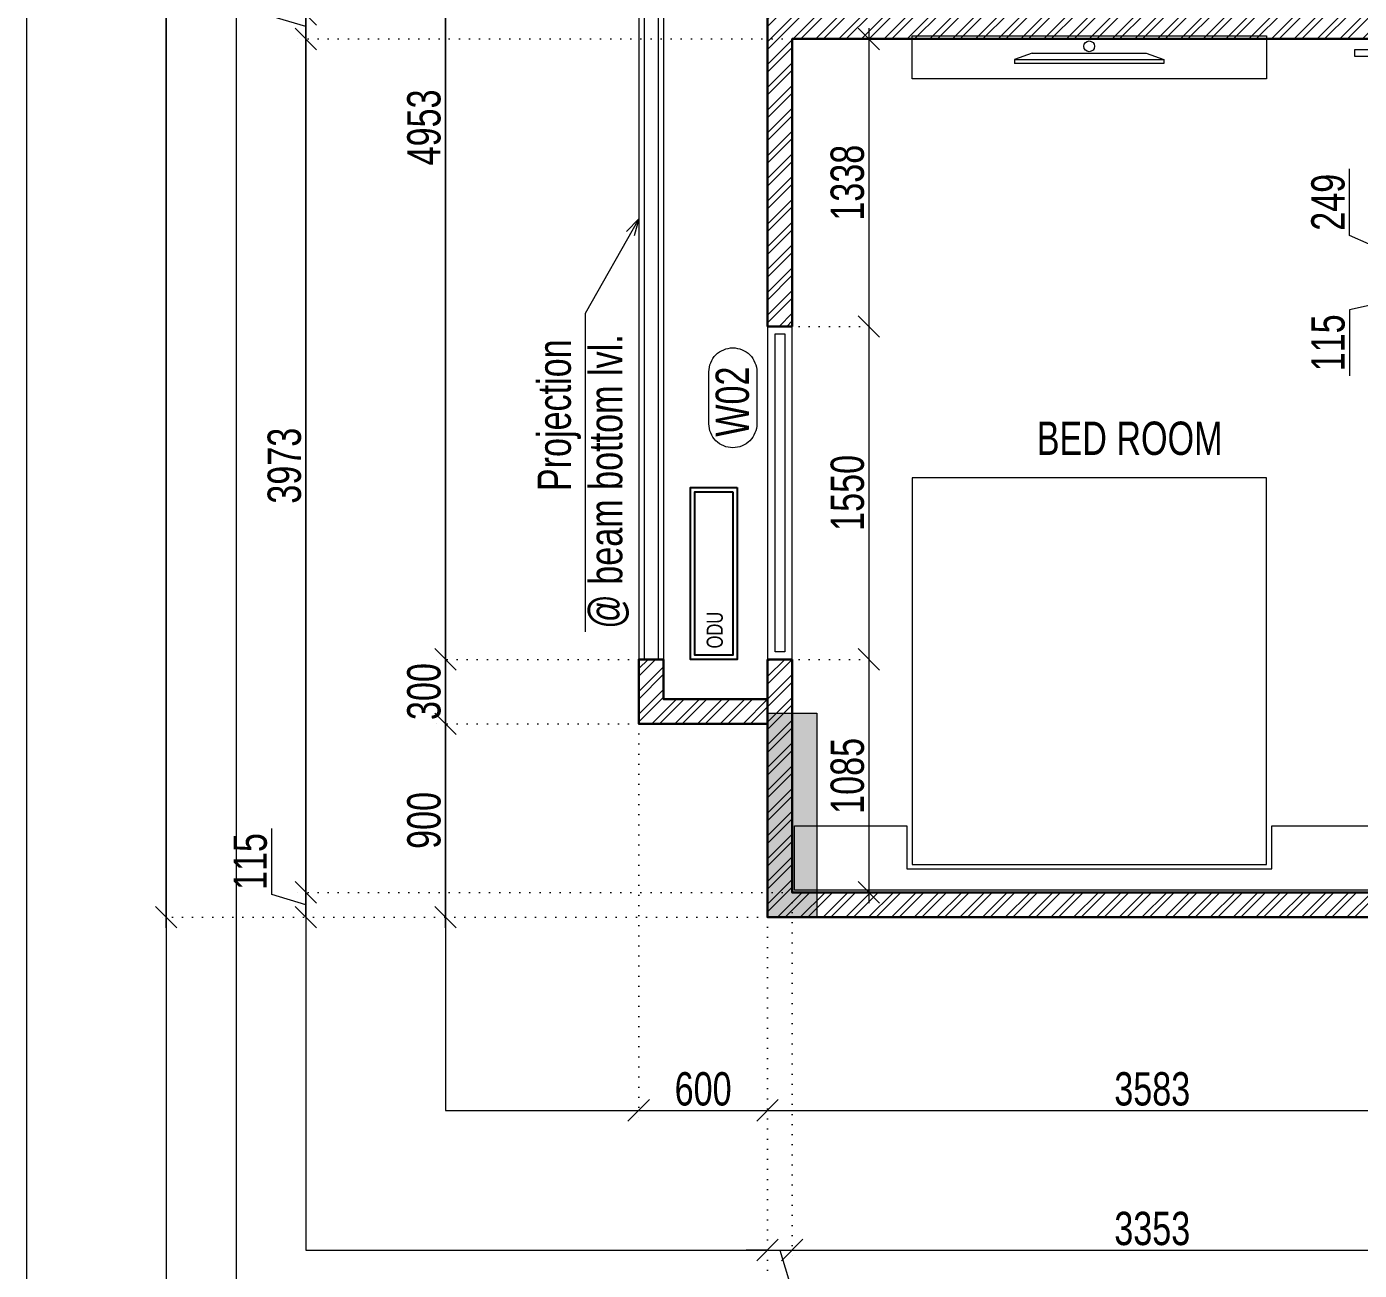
# Model space of a CAD drawing. Header units: inches. Extents: x 785882 to 928568, y 496782 to 576896.
# Drawn here: x 822859 to 829065, y 502695 to 508485 of the extents above; entities that cross this region are included whole.
import ezdxf
from ezdxf.enums import TextEntityAlignment as Align

# ---------------------------------------------------------------- set-up
doc = ezdxf.new("R2010")
doc.units = ezdxf.units.IN
doc.header["$LTSCALE"] = 750
doc.header["$MEASUREMENT"] = 0
doc.linetypes.add('DOT', pattern=[0.25, 0, -0.25])
doc.linetypes.add('HIDDEN', pattern=[0.375, 0.25, -0.125])
for name, color, linetype, lineweight in [('COLUMN', 5, 'Continuous', 13), ('DIMENSION WORKING-MSA', 222, 'Continuous', 13), ('DOOR-MSA', 50, 'Continuous', 13), ('ELE-01-MSA', 7, 'Continuous', 30), ('ELE-03-MSA', 145, 'Continuous', 18), ('FURNITURE-MSA', 251, 'Continuous', 5), ('TEXT DETAIL-MSA', 212, 'Continuous', 13), ('TEXT ROOM NAME-MSA', 210, 'Continuous', 13), ('WALL HATCH-MSA', 251, 'Continuous', 9), ('WALL-MSA', 32, 'Continuous', 30), ('WINDOE NO-MAS', 4, 'Continuous', 9), ('WINDOW-MSA', 50, 'Continuous', 13)]:
    doc.layers.add(name, color=color, linetype=linetype, lineweight=lineweight)
doc.layers.add('ELE-02-MSA', color=4, linetype='Continuous')
doc.layers.add('R.C.C HATCH-MSA', color=250, linetype='Continuous')
doc.styles.add('125', font='swisscl.ttf', dxfattribs={"height": 125})
doc.styles.add('AR', font='swisscl.ttf')
doc.styles.add('ARIAL', font='swisscl.ttf', dxfattribs={"height": 360})
doc.styles.add('Arial Narrow', font='swisscl.ttf', dxfattribs={"height": 150})
doc.styles.add('Arial-Reg+0.8Sc', font='swisscl.ttf')
doc.styles.add('MtXpl_Swis721_LtCn_B', font='swisscl.ttf')
doc.dimstyles.new('100 K.T', dxfattribs={"dimtxt": 360, "dimasz": 80, "dimexe": 0.18, "dimexo": 0.0625, "dimgap": 1, "dimtad": 1, "dimdec": 0, "dimzin": 0, "dimdsep": 46, "dimtxsty": 'ARIAL', "dimblk": 'DOT', "dimcen": 0.09, "dimse1": 1, "dimse2": 1, "dimclrd": 50, "dimclrt": 256, "dimadec": 0, "dimazin": 0, "dimtfac": 1, "dimtdec": 0, "dimtofl": 0, "dimtmove": 1, "dimatfit": 0, "dimfxl": 1, "dimtolj": 1, "dimtzin": 0, "dimlwd": -1, "dimarcsym": 0})
doc.dimstyles.new('WORKING DIM', dxfattribs={"dimtxt": 155, "dimasz": 100, "dimexe": 50, "dimexo": 0, "dimgap": 20, "dimtad": 1, "dimdec": 0, "dimzin": 0, "dimdsep": 46, "dimtxsty": 'AR', "dimblk": 'OBLIQUE', "dimcen": 0.09, "dimdle": 50, "dimclrd": 256, "dimclre": 250, "dimclrt": 256, "dimadec": 0, "dimazin": 0, "dimtfac": 1, "dimtdec": 0, "dimtofl": 0, "dimtmove": 1, "dimatfit": 0, "dimfxl": 1, "dimtolj": 1, "dimtzin": 0, "dimlwd": -1, "dimlwe": -1, "dimarcsym": 0})

# ---------------------------------------------------------------- blocks, each defined once
blk = doc.blocks.new('BLOCK-G & H TYPICAL COLOUMN')
at = {"layer": 'R.C.C HATCH-MSA'}
h = blk.add_hatch(color=256, dxfattribs=at)
h.dxf.hatch_style = 1
h.paths.add_polyline_path([(172697.62, -104207.75), (172688.57, -104207.75), (172688.57, -104255), (172697.62, -104255)])
h.paths.add_polyline_path([(172327.12, -104207.75), (172336.18, -104207.75), (172336.18, -104255), (172327.12, -104255)])
h.paths.add_polyline_path([(172819.88, -104207.75), (172819.88, -104216.81), (172867.12, -104216.81), (172867.12, -104207.75)])
h.paths.add_polyline_path([(172204.87, -104207.75), (172204.87, -104216.81), (172157.62, -104216.81), (172157.62, -104207.75)])
h.paths.add_polyline_path([(172561.18, -104240.06), (172552.12, -104240.06), (172552.12, -104287.31), (172561.18, -104287.31)])
h.paths.add_polyline_path([(172463.57, -104240.06), (172472.62, -104240.06), (172472.62, -104287.31), (172463.57, -104287.31)])
h.paths.add_polyline_path([(172177.87, -104422.2), (172177.87, -104431.25), (172130.62, -104431.25), (172130.62, -104422.2)])
h.paths.add_polyline_path([(172894.12, -104422.2), (172894.12, -104431.25), (172846.88, -104431.25), (172846.88, -104422.2)])
h.paths.add_polyline_path([(172336.12, -104486.75), (172336.12, -104495.81), (172288.87, -104495.81), (172288.87, -104486.75)])
h.paths.add_polyline_path([(172202.62, -104543.75), (172202.62, -104552.81), (172155.37, -104552.81), (172155.37, -104543.75)])
h.paths.add_polyline_path([(172822.13, -104543.75), (172822.13, -104552.81), (172869.37, -104552.81), (172869.37, -104543.75)])
h.paths.add_polyline_path([(172516.9, -104495.81), (172507.85, -104495.81), (172507.85, -104448.56), (172516.9, -104448.56)])
h.paths.add_polyline_path([(172697.62, -104104.25), (172688.57, -104104.25), (172688.57, -104057.01), (172697.62, -104057.01)])
h.paths.add_polyline_path([(172327.12, -104104.25), (172336.18, -104104.25), (172336.18, -104057.01), (172327.12, -104057.01)])
h.paths.add_polyline_path([(172819.88, -104104.25), (172819.88, -104095.2), (172867.12, -104095.2), (172867.12, -104104.25)])
h.paths.add_polyline_path([(172204.87, -104104.25), (172204.87, -104095.2), (172157.62, -104095.2), (172157.62, -104104.25)])
h.paths.add_polyline_path([(172561.18, -104071.94), (172552.12, -104071.94), (172552.12, -104024.7), (172561.18, -104024.7)])
h.paths.add_polyline_path([(172463.57, -104071.94), (172472.62, -104071.94), (172472.62, -104024.7), (172463.57, -104024.7)])
h.paths.add_polyline_path([(172177.87, -103889.81), (172177.87, -103880.75), (172130.62, -103880.75), (172130.62, -103889.81)])
h.paths.add_polyline_path([(172894.12, -103889.81), (172894.12, -103880.75), (172846.88, -103880.75), (172846.88, -103889.81)])
h.paths.add_polyline_path([(172336.12, -103825.25), (172336.12, -103816.2), (172288.87, -103816.2), (172288.87, -103825.25)])
h.paths.add_polyline_path([(172202.62, -103768.25), (172202.62, -103759.2), (172155.37, -103759.2), (172155.37, -103768.25)])
h.paths.add_polyline_path([(172822.13, -103768.25), (172822.13, -103759.2), (172869.37, -103759.2), (172869.37, -103768.25)])
h.paths.add_polyline_path([(172516.9, -103816.2), (172507.85, -103816.2), (172507.85, -103863.44), (172516.9, -103863.44)])
h.paths.add_polyline_path([(172548.37, -103699.31), (172548.37, -103690.25), (172595.62, -103690.25), (172595.62, -103699.31)])
h.paths.add_polyline_path([(172476.37, -103699.31), (172476.37, -103690.25), (172429.13, -103690.25), (172429.13, -103699.31)])
h.paths.add_polyline_path([(172726.82, -103612.31), (172726.82, -103603.25), (172774.06, -103603.25), (172774.06, -103612.31)])
h.paths.add_polyline_path([(172297.93, -103612.31), (172297.93, -103603.25), (172250.69, -103603.25), (172250.69, -103612.31)])
h.paths.add_polyline_path([(172920.37, -103523.81), (172920.37, -103514.75), (172857.56, -103514.75), (172857.56, -103523.81)])
h.paths.add_polyline_path([(172104.37, -103523.81), (172104.37, -103514.75), (172167.19, -103514.75), (172167.19, -103523.81)])
h.paths.add_polyline_path([(172476.37, -103492.94), (172467.32, -103492.94), (172467.32, -103445.7), (172476.37, -103445.7)])
h.paths.add_polyline_path([(172548.37, -103492.94), (172557.43, -103492.94), (172557.43, -103445.7), (172548.37, -103445.7)])
h.paths.add_polyline_path([(172663.43, -103454.75), (172759.5, -103454.75), (172759.5, -103349.7), (172663.43, -103349.7), (172663.43, -103358.75), (172750.44, -103358.75), (172750.44, -103445.7), (172663.43, -103445.7)])
h.paths.add_polyline_path([(172361.32, -103454.75), (172265.25, -103454.75), (172265.25, -103349.7), (172361.32, -103349.7), (172361.32, -103358.75), (172274.31, -103358.75), (172274.31, -103445.7), (172361.32, -103445.7)])
h.paths.add_polyline_path([(172428.37, -103358.75), (172419.32, -103358.75), (172419.32, -103311.51), (172428.37, -103311.51)])
h.paths.add_polyline_path([(172428.37, -103132.74), (172419.32, -103132.74), (172419.32, -103179.99), (172428.37, -103179.99)])
h.paths.add_polyline_path([(172151.62, -103286.75), (172151.62, -103277.7), (172104.37, -103277.7), (172104.37, -103286.75)])
h.paths.add_polyline_path([(172245.43, -103162.74), (172245.43, -103153.68), (172198.19, -103153.68), (172198.19, -103162.74)])
h.paths.add_polyline_path([(172428.37, -103021.25), (172419.32, -103021.25), (172419.32, -103068.5), (172428.37, -103068.5)])
h.paths.add_polyline_path([(172245.43, -102997.25), (172236.37, -102997.25), (172236.37, -103044.5), (172245.43, -103044.5)])
h.paths.add_polyline_path([(172104.37, -102997.25), (172104.37, -103006.31), (172151.62, -103006.31), (172151.62, -102997.25)])
h.paths.add_polyline_path([(172596.37, -103358.75), (172605.43, -103358.75), (172605.43, -103311.51), (172596.37, -103311.51)])
h.paths.add_polyline_path([(172596.37, -103132.74), (172605.43, -103132.74), (172605.43, -103179.99), (172596.37, -103179.99)])
h.paths.add_polyline_path([(172873.13, -103286.75), (172873.13, -103277.7), (172920.37, -103277.7), (172920.37, -103286.75)])
h.paths.add_polyline_path([(172779.32, -103162.74), (172779.32, -103153.68), (172826.56, -103153.68), (172826.56, -103162.74)])
h.paths.add_polyline_path([(172596.37, -103021.25), (172605.43, -103021.25), (172605.43, -103068.5), (172596.37, -103068.5)])
h.paths.add_polyline_path([(172779.32, -102997.25), (172788.37, -102997.25), (172788.37, -103044.5), (172779.32, -103044.5)])
h.paths.add_polyline_path([(172920.37, -102997.25), (172920.37, -103006.31), (172873.13, -103006.31), (172873.13, -102997.25)])
h.paths.add_polyline_path([(172548.37, -104612.7), (172548.37, -104621.75), (172595.62, -104621.75), (172595.62, -104612.7)])
h.paths.add_polyline_path([(172476.37, -104612.7), (172476.37, -104621.75), (172429.13, -104621.75), (172429.13, -104612.7)])
h.paths.add_polyline_path([(172297.93, -104699.7), (172297.93, -104708.75), (172250.69, -104708.75), (172250.69, -104699.7)])
h.paths.add_polyline_path([(172104.37, -104788.2), (172104.37, -104797.25), (172167.19, -104797.25), (172167.19, -104788.2)])
h.paths.add_polyline_path([(172726.82, -104699.7), (172726.82, -104708.75), (172774.06, -104708.75), (172774.06, -104699.7)])
h.paths.add_polyline_path([(172920.37, -104788.2), (172920.37, -104797.25), (172857.56, -104797.25), (172857.56, -104788.2)])
h.paths.add_polyline_path([(172476.37, -104819.06), (172467.32, -104819.06), (172467.32, -104866.31), (172476.37, -104866.31)])
h.paths.add_polyline_path([(172548.37, -104819.06), (172557.43, -104819.06), (172557.43, -104866.31), (172548.37, -104866.31)])
h.paths.add_polyline_path([(172663.43, -104857.25), (172759.5, -104857.25), (172759.5, -104962.31), (172663.43, -104962.31), (172663.43, -104953.25), (172750.44, -104953.25), (172750.44, -104866.31), (172663.43, -104866.31)])
h.paths.add_polyline_path([(172361.32, -104857.25), (172265.25, -104857.25), (172265.25, -104962.31), (172361.32, -104962.31), (172361.32, -104953.25), (172274.31, -104953.25), (172274.31, -104866.31), (172361.32, -104866.31)])
h.paths.add_polyline_path([(172428.37, -104953.25), (172419.32, -104953.25), (172419.32, -105000.5), (172428.37, -105000.5)])
h.paths.add_polyline_path([(172428.37, -105178.31), (172419.32, -105178.31), (172419.32, -105131.06), (172428.37, -105131.06)])
h.paths.add_polyline_path([(172151.62, -105025.25), (172151.62, -105034.31), (172104.37, -105034.31), (172104.37, -105025.25)])
h.paths.add_polyline_path([(172245.43, -105072.5), (172236.37, -105072.5), (172236.37, -105025.25), (172245.43, -105025.25)])
h.paths.add_polyline_path([(172428.37, -105290.75), (172419.32, -105290.75), (172419.32, -105243.51), (172428.37, -105243.51)])
h.paths.add_polyline_path([(172245.43, -105314.75), (172236.37, -105314.75), (172236.37, -105267.51), (172245.43, -105267.51)])
h.paths.add_polyline_path([(172104.37, -105277.35), (172113.43, -105277.35), (172113.43, -105314.75), (172104.37, -105314.75)])
h.paths.add_polyline_path([(172596.37, -104953.25), (172605.43, -104953.25), (172605.43, -105000.5), (172596.37, -105000.5)])
h.paths.add_polyline_path([(172596.37, -105178.31), (172605.43, -105178.31), (172605.43, -105131.06), (172596.37, -105131.06)])
h.paths.add_polyline_path([(172873.13, -105025.25), (172873.13, -105034.31), (172920.37, -105034.31), (172920.37, -105025.25)])
h.paths.add_polyline_path([(172788.37, -105025.25), (172779.32, -105025.25), (172779.32, -105072.5), (172788.37, -105072.5)])
h.paths.add_polyline_path([(172596.37, -105290.75), (172605.43, -105290.75), (172605.43, -105243.51), (172596.37, -105243.51)])
h.paths.add_polyline_path([(172779.32, -105314.75), (172788.37, -105314.75), (172788.37, -105267.51), (172779.32, -105267.51)])
h.paths.add_polyline_path([(172911.32, -105314.75), (172920.37, -105314.75), (172920.37, -105277.35), (172911.32, -105277.35)])
h.paths.add_polyline_path([(172688.63, -104486.75), (172688.63, -104495.81), (172735.87, -104495.81), (172735.87, -104486.75)])
h.paths.add_polyline_path([(172688.63, -103825.25), (172688.63, -103816.2), (172735.87, -103816.2), (172735.87, -103825.25)])
at = {"layer": 'COLUMN'}
blk.add_lwpolyline([(172104.37, -105277.35), (172113.43, -105277.35), (172113.43, -105314.75), (172104.37, -105314.75)], close=True, dxfattribs=at)
blk = doc.blocks.new('A$C16cd5f5f')
at = {"layer": 'WINDOW-MSA', "ltscale": 5000}
for points in [[(50, 50), (50, 850), (80, 850), (80, 50)], [(0, 0), (50, 0), (50, 115), (0, 115)], [(900, 0), (850, 0), (850, 115), (900, 115)]]:
    blk.add_lwpolyline(points, close=True, dxfattribs=at)
at = {"layer": 'WINDOW-MSA', "linetype": 'HIDDEN'}
for points in [[(50, 115), (850, 115)], [(50, 0), (850, 0)]]:
    blk.add_lwpolyline(points, dxfattribs=at)
blk = doc.blocks.new('A$Cbea8c011')
at = {"layer": 'ELE-02-MSA', "elevation": 0}
for points in [[(400, -108.3), (-400, -108.3), (-400, 108.3), (400, 108.3)], [(380, -88.3), (-380, -88.3), (-380, 88.3), (380, 88.3)]]:
    blk.add_lwpolyline(points, close=True, dxfattribs=at)
at = {"layer": 'TEXT DETAIL-MSA', "style": 'Arial Narrow'}
blk.add_text('ODU', height=75, dxfattribs=at).set_placement((-349.2, -41.5, 0))
blk = doc.blocks.new('_Oblique')
at = {"color": 0, "linetype": 'ByBlock', "lineweight": -2}
blk.add_line((-0.5, -0.5), (0.5, 0.5), dxfattribs=at)
blk = doc.blocks.new('*D51')
at = {"layer": 'Defpoints', "color": 0, "ltscale": 0.25, "transparency": 16777216}
for p in [(825709.5, 505239.5), (826309.5, 504339.5), (826309.5, 503439.5)]:
    blk.add_point(p, dxfattribs=at)
at = {"layer": 'DIMENSION WORKING-MSA', "color": 250, "linetype": 'DOT', "ltscale": 0.25, "transparency": 16777216}
for p, q in [((825709.5, 505239.5), (825709.5, 503389.5)), ((826309.5, 504339.5), (826309.5, 503389.5))]:
    blk.add_line(p, q, dxfattribs=at)
at = {"layer": 'DIMENSION WORKING-MSA', "ltscale": 0.25, "transparency": 16777216}
blk.add_line((825659.5, 503439.5), (826359.5, 503439.5), dxfattribs=at)
at = {"layer": 'DIMENSION WORKING-MSA', "ltscale": 0.25, "transparency": 16777216, "xscale": 100, "yscale": 100, "zscale": 100, "rotation": 180}
blk.add_blockref('_Oblique', (825709.5, 503439.5), dxfattribs=at)
at = {"layer": 'DIMENSION WORKING-MSA', "ltscale": 0.25, "transparency": 16777216, "xscale": 100, "yscale": 100, "zscale": 100}
blk.add_blockref('_Oblique', (826309.5, 503439.5), dxfattribs=at)
at = {"layer": 'DIMENSION WORKING-MSA', "ltscale": 0.25, "transparency": 16777216, "insert": (826009.5, 503538.8), "char_height": 155, "attachment_point": 5, "style": 'AR'}
blk.add_mtext('\\A1;600', dxfattribs=at)
blk = doc.blocks.new('*D52')
at = {"layer": 'Defpoints', "color": 0, "ltscale": 0.25, "transparency": 16777216}
for p in [(826309.5, 504339.5), (829892.3, 504339.5), (829892.3, 503439.5)]:
    blk.add_point(p, dxfattribs=at)
at = {"layer": 'DIMENSION WORKING-MSA', "color": 250, "linetype": 'DOT', "ltscale": 0.25, "transparency": 16777216}
for p, q in [((826309.5, 504339.5), (826309.5, 503389.5)), ((829892.3, 504339.5), (829892.3, 503389.5))]:
    blk.add_line(p, q, dxfattribs=at)
at = {"layer": 'DIMENSION WORKING-MSA', "ltscale": 0.25, "transparency": 16777216}
blk.add_line((826259.5, 503439.5), (829942.3, 503439.5), dxfattribs=at)
at = {"layer": 'DIMENSION WORKING-MSA', "ltscale": 0.25, "transparency": 16777216, "xscale": 100, "yscale": 100, "zscale": 100, "rotation": 180}
blk.add_blockref('_Oblique', (826309.5, 503439.5), dxfattribs=at)
at = {"layer": 'DIMENSION WORKING-MSA', "ltscale": 0.25, "transparency": 16777216, "xscale": 100, "yscale": 100, "zscale": 100}
blk.add_blockref('_Oblique', (829892.3, 503439.5), dxfattribs=at)
at = {"layer": 'DIMENSION WORKING-MSA', "ltscale": 0.25, "transparency": 16777216, "insert": (828100.9, 503538.9), "char_height": 155, "attachment_point": 5, "style": 'AR'}
blk.add_mtext('\\A1;3583', dxfattribs=at)
blk = doc.blocks.new('*D64')
at = {"layer": 'Defpoints', "color": 0, "ltscale": 0.25, "transparency": 16777216}
for p in [(826424.5, 504454.5), (826309.5, 504339.5), (826424.5, 502789.5)]:
    blk.add_point(p, dxfattribs=at)
at = {"layer": 'DIMENSION WORKING-MSA', "color": 250, "linetype": 'DOT', "ltscale": 0.25, "transparency": 16777216}
for p, q in [((826424.5, 504454.5), (826424.5, 502739.5)), ((826309.5, 504339.5), (826309.5, 502739.5))]:
    blk.add_line(p, q, dxfattribs=at)
at = {"layer": 'DIMENSION WORKING-MSA', "ltscale": 0.25, "transparency": 16777216}
for p, q in [((826309.5, 502789.5), (826209.5, 502789.5)), ((826309.5, 502789.5), (826424.5, 502789.5)), ((826367, 502789.5), (826462.2, 502472.2)), ((826424.5, 502789.5), (826524.5, 502789.5)), ((826462.2, 502472.2), (826769, 502472.2))]:
    blk.add_line(p, q, dxfattribs=at)
at = {"layer": 'DIMENSION WORKING-MSA', "ltscale": 0.25, "transparency": 16777216, "xscale": 100, "yscale": 100, "zscale": 100}
blk.add_blockref('_Oblique', (826309.5, 502789.5), dxfattribs=at)
at = {"layer": 'DIMENSION WORKING-MSA', "ltscale": 0.25, "transparency": 16777216, "xscale": 100, "yscale": 100, "zscale": 100, "rotation": 180}
blk.add_blockref('_Oblique', (826424.5, 502789.5), dxfattribs=at)
at = {"layer": 'DIMENSION WORKING-MSA', "ltscale": 0.25, "transparency": 16777216, "insert": (826615.6, 502571.3), "char_height": 155, "attachment_point": 5, "style": 'AR'}
blk.add_mtext('\\A1;115', dxfattribs=at)
blk = doc.blocks.new('*D65')
at = {"layer": 'Defpoints', "color": 0, "ltscale": 0.25, "transparency": 16777216}
for p in [(826424.5, 504454.5), (829777.3, 504454.5, 0), (829777.3, 502789.5)]:
    blk.add_point(p, dxfattribs=at)
at = {"layer": 'DIMENSION WORKING-MSA', "color": 250, "linetype": 'DOT', "ltscale": 0.25, "transparency": 16777216}
for p, q in [((826424.5, 504454.5), (826424.5, 502739.5)), ((829777.3, 504454.5), (829777.3, 502739.5))]:
    blk.add_line(p, q, dxfattribs=at)
at = {"layer": 'DIMENSION WORKING-MSA', "ltscale": 0.25, "transparency": 16777216}
blk.add_line((826374.5, 502789.5), (829827.3, 502789.5), dxfattribs=at)
at = {"layer": 'DIMENSION WORKING-MSA', "ltscale": 0.25, "transparency": 16777216, "xscale": 100, "yscale": 100, "zscale": 100, "rotation": 180}
blk.add_blockref('_Oblique', (826424.5, 502789.5), dxfattribs=at)
at = {"layer": 'DIMENSION WORKING-MSA', "ltscale": 0.25, "transparency": 16777216, "xscale": 100, "yscale": 100, "zscale": 100}
blk.add_blockref('_Oblique', (829777.3, 502789.5), dxfattribs=at)
at = {"layer": 'DIMENSION WORKING-MSA', "ltscale": 0.25, "transparency": 16777216, "insert": (828100.9, 502888.9), "char_height": 155, "attachment_point": 5, "style": 'AR'}
blk.add_mtext('\\A1;3353', dxfattribs=at)
blk = doc.blocks.new('*D83')
at = {"layer": 'Defpoints', "color": 0, "ltscale": 0.25, "transparency": 16777216}
for p in [(826309.5, 504339.5), (847035.9, 504339.5), (847035.9, 502139.5)]:
    blk.add_point(p, dxfattribs=at)
at = {"layer": 'DIMENSION WORKING-MSA', "color": 250, "linetype": 'DOT', "ltscale": 0.25, "transparency": 16777216}
for p, q in [((826309.5, 504339.5), (826309.5, 502089.5)), ((847035.9, 504339.5), (847035.9, 502089.5))]:
    blk.add_line(p, q, dxfattribs=at)
at = {"layer": 'DIMENSION WORKING-MSA', "ltscale": 0.25, "transparency": 16777216}
blk.add_line((826259.5, 502139.5), (847085.9, 502139.5), dxfattribs=at)
at = {"layer": 'DIMENSION WORKING-MSA', "ltscale": 0.25, "transparency": 16777216, "xscale": 100, "yscale": 100, "zscale": 100, "rotation": 180}
blk.add_blockref('_Oblique', (826309.5, 502139.5), dxfattribs=at)
at = {"layer": 'DIMENSION WORKING-MSA', "ltscale": 0.25, "transparency": 16777216, "xscale": 100, "yscale": 100, "zscale": 100}
blk.add_blockref('_Oblique', (847035.9, 502139.5), dxfattribs=at)
at = {"layer": 'DIMENSION WORKING-MSA', "ltscale": 0.25, "transparency": 16777216, "insert": (836672.7, 502238.8), "char_height": 155, "attachment_point": 5, "style": 'AR'}
blk.add_mtext('\\A1;20726', dxfattribs=at)
blk = doc.blocks.new('*D180')
at = {"layer": 'Defpoints', "color": 0, "ltscale": 0.25, "transparency": 16777216}
for p in [(824809.5, 505239.5), (825709.5, 505239.5), (826309.5, 504339.5)]:
    blk.add_point(p, dxfattribs=at)
at = {"layer": 'DIMENSION WORKING-MSA', "ltscale": 0.25, "transparency": 16777216}
blk.add_line((824809.5, 504289.5), (824809.5, 505289.5), dxfattribs=at)
at = {"layer": 'DIMENSION WORKING-MSA', "color": 250, "linetype": 'DOT', "ltscale": 0.25, "transparency": 16777216}
for p, q in [((825709.5, 505239.5), (824759.5, 505239.5)), ((826309.5, 504339.5), (824759.5, 504339.5))]:
    blk.add_line(p, q, dxfattribs=at)
at = {"layer": 'DIMENSION WORKING-MSA', "ltscale": 0.25, "transparency": 16777216, "xscale": 100, "yscale": 100, "zscale": 100}
for p, rotation in [((824809.5, 505239.5), 90), ((824809.5, 504339.5), 270)]:
    blk.add_blockref('_Oblique', p, dxfattribs=dict(at, rotation=rotation))
at = {"layer": 'DIMENSION WORKING-MSA', "ltscale": 0.25, "transparency": 16777216, "insert": (824710.1, 504789.5), "char_height": 155, "attachment_point": 5, "rotation": 90, "style": 'AR'}
blk.add_mtext('\\A1;900', dxfattribs=at)
blk = doc.blocks.new('*D181')
at = {"layer": 'Defpoints', "color": 0, "ltscale": 0.25, "transparency": 16777216}
for p in [(824809.5, 505539.5), (825709.5, 505539.5), (825709.5, 505239.5)]:
    blk.add_point(p, dxfattribs=at)
at = {"layer": 'DIMENSION WORKING-MSA', "ltscale": 0.25, "transparency": 16777216}
blk.add_line((824809.5, 505189.5), (824809.5, 505589.5), dxfattribs=at)
at = {"layer": 'DIMENSION WORKING-MSA', "color": 250, "linetype": 'DOT', "ltscale": 0.25, "transparency": 16777216}
for p, q in [((825709.5, 505539.5), (824759.5, 505539.5)), ((825709.5, 505239.5), (824759.5, 505239.5))]:
    blk.add_line(p, q, dxfattribs=at)
at = {"layer": 'DIMENSION WORKING-MSA', "ltscale": 0.25, "transparency": 16777216, "xscale": 100, "yscale": 100, "zscale": 100}
for p, rotation in [((824809.5, 505539.5), 90), ((824809.5, 505239.5), 270)]:
    blk.add_blockref('_Oblique', p, dxfattribs=dict(at, rotation=rotation))
at = {"layer": 'DIMENSION WORKING-MSA', "ltscale": 0.25, "transparency": 16777216, "insert": (824710, 505389.5), "char_height": 155, "attachment_point": 5, "rotation": 90, "style": 'AR'}
blk.add_mtext('\\A1;300', dxfattribs=at)
blk = doc.blocks.new('*D182')
at = {"layer": 'Defpoints', "color": 0, "ltscale": 0.25, "transparency": 16777216}
for p in [(824809.5, 510492.8), (825709.5, 510492.8), (825709.5, 505539.5)]:
    blk.add_point(p, dxfattribs=at)
at = {"layer": 'DIMENSION WORKING-MSA', "ltscale": 0.25, "transparency": 16777216}
blk.add_line((824809.5, 505489.5), (824809.5, 510542.8), dxfattribs=at)
at = {"layer": 'DIMENSION WORKING-MSA', "color": 250, "linetype": 'DOT', "ltscale": 0.25, "transparency": 16777216}
for p, q in [((825709.5, 510492.8), (824759.5, 510492.8)), ((825709.5, 505539.5), (824759.5, 505539.5))]:
    blk.add_line(p, q, dxfattribs=at)
at = {"layer": 'DIMENSION WORKING-MSA', "ltscale": 0.25, "transparency": 16777216, "xscale": 100, "yscale": 100, "zscale": 100}
for p, rotation in [((824809.5, 510492.8), 90), ((824809.5, 505539.5), 270)]:
    blk.add_blockref('_Oblique', p, dxfattribs=dict(at, rotation=rotation))
at = {"layer": 'DIMENSION WORKING-MSA', "ltscale": 0.25, "transparency": 16777216, "insert": (824710, 508016.1), "char_height": 155, "attachment_point": 5, "rotation": 90, "style": 'AR'}
blk.add_mtext('\\A1;4953', dxfattribs=at)
blk = doc.blocks.new('*D231')
at = {"layer": 'Defpoints', "color": 0, "ltscale": 0.25, "transparency": 16777216}
for p in [(824159.5, 504454.5), (826424.5, 504454.5), (826309.5, 504339.5)]:
    blk.add_point(p, dxfattribs=at)
at = {"layer": 'DIMENSION WORKING-MSA', "ltscale": 0.25, "transparency": 16777216}
for p, q in [((824000.4, 504444.7), (824000.4, 504751.5)), ((824159.5, 504454.5), (824159.5, 504554.5)), ((824159.5, 504397), (824000.4, 504444.7)), ((824159.5, 504339.5), (824159.5, 504454.5)), ((824159.5, 504339.5), (824159.5, 504239.5))]:
    blk.add_line(p, q, dxfattribs=at)
at = {"layer": 'DIMENSION WORKING-MSA', "color": 250, "linetype": 'DOT', "ltscale": 0.25, "transparency": 16777216}
for p, q in [((826424.5, 504454.5), (824109.5, 504454.5)), ((826309.5, 504339.5), (824109.5, 504339.5))]:
    blk.add_line(p, q, dxfattribs=at)
at = {"layer": 'DIMENSION WORKING-MSA', "ltscale": 0.25, "transparency": 16777216, "xscale": 100, "yscale": 100, "zscale": 100}
for p, rotation in [((824159.5, 504454.5), 270), ((824159.5, 504339.5), 90)]:
    blk.add_blockref('_Oblique', p, dxfattribs=dict(at, rotation=rotation))
at = {"layer": 'DIMENSION WORKING-MSA', "ltscale": 0.25, "transparency": 16777216, "insert": (823901.3, 504598.1), "char_height": 155, "attachment_point": 5, "rotation": 90, "style": 'AR'}
blk.add_mtext('\\A1;115', dxfattribs=at)
blk = doc.blocks.new('*D232')
at = {"layer": 'Defpoints', "color": 0, "ltscale": 0.25, "transparency": 16777216}
for p in [(824159.5, 508427.8), (826424.5, 508427.8), (826424.5, 504454.5)]:
    blk.add_point(p, dxfattribs=at)
at = {"layer": 'DIMENSION WORKING-MSA', "ltscale": 0.25, "transparency": 16777216}
blk.add_line((824159.5, 504404.5), (824159.5, 508477.8), dxfattribs=at)
at = {"layer": 'DIMENSION WORKING-MSA', "color": 250, "linetype": 'DOT', "ltscale": 0.25, "transparency": 16777216}
for p, q in [((826424.5, 508427.8), (824109.5, 508427.8)), ((826424.5, 504454.5), (824109.5, 504454.5))]:
    blk.add_line(p, q, dxfattribs=at)
at = {"layer": 'DIMENSION WORKING-MSA', "ltscale": 0.25, "transparency": 16777216, "xscale": 100, "yscale": 100, "zscale": 100}
for p, rotation in [((824159.5, 508427.8), 90), ((824159.5, 504454.5), 270)]:
    blk.add_blockref('_Oblique', p, dxfattribs=dict(at, rotation=rotation))
at = {"layer": 'DIMENSION WORKING-MSA', "ltscale": 0.25, "transparency": 16777216, "insert": (824060.1, 506441.1), "char_height": 155, "attachment_point": 5, "rotation": 90, "style": 'AR'}
blk.add_mtext('\\A1;3973', dxfattribs=at)
blk = doc.blocks.new('*D233')
at = {"layer": 'Defpoints', "color": 0, "ltscale": 0.25, "transparency": 16777216}
for p in [(824159.5, 508542.8), (826424.5, 508542.8), (826424.5, 508427.8)]:
    blk.add_point(p, dxfattribs=at)
at = {"layer": 'DIMENSION WORKING-MSA', "ltscale": 0.25, "transparency": 16777216}
for p, q in [((824000.4, 508533), (824000.4, 508839.8)), ((824159.5, 508542.8), (824159.5, 508642.8)), ((824159.5, 508485.3), (824000.4, 508533)), ((824159.5, 508427.8), (824159.5, 508542.8)), ((824159.5, 508427.8), (824159.5, 508327.8))]:
    blk.add_line(p, q, dxfattribs=at)
at = {"layer": 'DIMENSION WORKING-MSA', "color": 250, "linetype": 'DOT', "ltscale": 0.25, "transparency": 16777216}
for p, q in [((826424.5, 508542.8), (824109.5, 508542.8)), ((826424.5, 508427.8), (824109.5, 508427.8))]:
    blk.add_line(p, q, dxfattribs=at)
at = {"layer": 'DIMENSION WORKING-MSA', "ltscale": 0.25, "transparency": 16777216, "xscale": 100, "yscale": 100, "zscale": 100}
for p, rotation in [((824159.5, 508542.8), 270), ((824159.5, 508427.8), 90)]:
    blk.add_blockref('_Oblique', p, dxfattribs=dict(at, rotation=rotation))
at = {"layer": 'DIMENSION WORKING-MSA', "ltscale": 0.25, "transparency": 16777216, "insert": (823901.3, 508686.4), "char_height": 155, "attachment_point": 5, "rotation": 90, "style": 'AR'}
blk.add_mtext('\\A1;115', dxfattribs=at)
blk = doc.blocks.new('*D278')
at = {"layer": 'Defpoints', "color": 0, "ltscale": 0.25, "transparency": 16777216}
for p in [(823509.5, 563204), (826309.5, 563204), (826309.5, 504339.5)]:
    blk.add_point(p, dxfattribs=at)
at = {"layer": 'DIMENSION WORKING-MSA', "ltscale": 0.25, "transparency": 16777216}
blk.add_line((823509.5, 504289.5), (823509.5, 563254), dxfattribs=at)
at = {"layer": 'DIMENSION WORKING-MSA', "color": 250, "linetype": 'DOT', "ltscale": 0.25, "transparency": 16777216}
for p, q in [((826309.5, 563204), (823459.5, 563204)), ((826309.5, 504339.5), (823459.5, 504339.5))]:
    blk.add_line(p, q, dxfattribs=at)
at = {"layer": 'DIMENSION WORKING-MSA', "ltscale": 0.25, "transparency": 16777216, "xscale": 100, "yscale": 100, "zscale": 100}
for p, rotation in [((823509.5, 563204), 90), ((823509.5, 504339.5), 270)]:
    blk.add_blockref('_Oblique', p, dxfattribs=dict(at, rotation=rotation))
at = {"layer": 'DIMENSION WORKING-MSA', "ltscale": 0.25, "transparency": 16777216, "insert": (823410.1, 533771.7), "char_height": 155, "attachment_point": 5, "rotation": 90, "style": 'AR'}
blk.add_mtext('\\A1;58865', dxfattribs=at)
blk = doc.blocks.new('Win-Tag-03')
blk.add_lwpolyline([(-130, 120), (130, 120, -0.414214), (250, 0), (250, 0, -0.414214), (130, -120), (-130, -120, -0.414214), (-250, 0), (-250, 0, -0.414214)], format="xyb", close=True)
blk = doc.blocks.new('*D1013')
at = {"layer": 'Defpoints', "color": 0, "ltscale": 0.25, "transparency": 16777216}
for p in [(829269.1, 507279.1), (829892.3, 507279.1), (829777.3, 507164.5, 0)]:
    blk.add_point(p, dxfattribs=at)
at = {"layer": 'DIMENSION WORKING-MSA', "ltscale": 0.25, "transparency": 16777216}
for p, q in [((829269.1, 507279.1), (829269.1, 507379.1)), ((829269.1, 507164.5), (829269.1, 507279.1)), ((829269.1, 507221.8), (829019.1, 507166.6)), ((829019.1, 507166.6), (829019.1, 506859.8)), ((829269.1, 507164.5), (829269.1, 507064.5))]:
    blk.add_line(p, q, dxfattribs=at)
at = {"layer": 'DIMENSION WORKING-MSA', "color": 250, "linetype": 'DOT', "ltscale": 0.25, "transparency": 16777216}
for p, q in [((829892.3, 507279.1), (829219.1, 507279.1)), ((829777.3, 507164.5), (829219.1, 507164.5))]:
    blk.add_line(p, q, dxfattribs=at)
at = {"layer": 'DIMENSION WORKING-MSA', "ltscale": 0.25, "transparency": 16777216, "xscale": 100, "yscale": 100, "zscale": 100}
for p, rotation in [((829269.1, 507279.1), 270), ((829269.1, 507164.5), 90)]:
    blk.add_blockref('_Oblique', p, dxfattribs=dict(at, rotation=rotation))
at = {"layer": 'DIMENSION WORKING-MSA', "ltscale": 0.25, "transparency": 16777216, "insert": (828920, 507013.2), "char_height": 155, "attachment_point": 5, "rotation": 90, "style": 'AR'}
blk.add_mtext('\\A1;115', dxfattribs=at)
blk = doc.blocks.new('*D1014')
at = {"layer": 'Defpoints', "color": 0, "ltscale": 0.25, "transparency": 16777216}
for p in [(829269.1, 507527.8), (829791.7, 507527.8), (829892.3, 507279.1)]:
    blk.add_point(p, dxfattribs=at)
at = {"layer": 'DIMENSION WORKING-MSA', "ltscale": 0.25, "transparency": 16777216}
for p, q in [((829019.1, 507512.2), (829019.1, 507822.8)), ((829269.1, 507527.8), (829269.1, 507627.8)), ((829269.1, 507403.4), (829019.1, 507512.2)), ((829269.1, 507279.1), (829269.1, 507527.8)), ((829269.1, 507279.1), (829269.1, 507179.1))]:
    blk.add_line(p, q, dxfattribs=at)
at = {"layer": 'DIMENSION WORKING-MSA', "color": 250, "linetype": 'DOT', "ltscale": 0.25, "transparency": 16777216}
for p, q in [((829791.7, 507527.8), (829219.1, 507527.8)), ((829892.3, 507279.1), (829219.1, 507279.1))]:
    blk.add_line(p, q, dxfattribs=at)
at = {"layer": 'DIMENSION WORKING-MSA', "ltscale": 0.25, "transparency": 16777216, "xscale": 100, "yscale": 100, "zscale": 100}
for p, rotation in [((829269.1, 507527.8), 270), ((829269.1, 507279.1), 90)]:
    blk.add_blockref('_Oblique', p, dxfattribs=dict(at, rotation=rotation))
at = {"layer": 'DIMENSION WORKING-MSA', "ltscale": 0.25, "transparency": 16777216, "insert": (828919.8, 507667.5), "char_height": 155, "attachment_point": 5, "rotation": 90, "style": 'AR'}
blk.add_mtext('\\A1;249', dxfattribs=at)
blk = doc.blocks.new('*D1026')
at = {"layer": 'Defpoints', "color": 0, "ltscale": 0.25, "transparency": 16777216}
for p in [(826424.5, 508427.8), (826409.5, 507089.5), (826781.2, 507089.5)]:
    blk.add_point(p, dxfattribs=at)
at = {"layer": 'DIMENSION WORKING-MSA', "ltscale": 0.25, "transparency": 16777216}
blk.add_line((826781.2, 508477.8), (826781.2, 507039.5), dxfattribs=at)
at = {"layer": 'DIMENSION WORKING-MSA', "color": 250, "linetype": 'DOT', "ltscale": 0.25, "transparency": 16777216}
for p, q in [((826424.5, 508427.8), (826831.2, 508427.8)), ((826409.5, 507089.5), (826831.2, 507089.5))]:
    blk.add_line(p, q, dxfattribs=at)
at = {"layer": 'DIMENSION WORKING-MSA', "ltscale": 0.25, "transparency": 16777216, "xscale": 100, "yscale": 100, "zscale": 100}
for p, rotation in [((826781.2, 508427.8), 90), ((826781.2, 507089.5), 270)]:
    blk.add_blockref('_Oblique', p, dxfattribs=dict(at, rotation=rotation))
at = {"layer": 'DIMENSION WORKING-MSA', "ltscale": 0.25, "transparency": 16777216, "insert": (826681.7, 507758.6), "char_height": 155, "attachment_point": 5, "rotation": 90, "style": 'AR'}
blk.add_mtext('\\A1;1338', dxfattribs=at)
blk = doc.blocks.new('*D1027')
at = {"layer": 'Defpoints', "color": 0, "ltscale": 0.25, "transparency": 16777216}
for p in [(826409.5, 507089.5), (826409.5, 505539.5), (826781.2, 505539.5)]:
    blk.add_point(p, dxfattribs=at)
at = {"layer": 'DIMENSION WORKING-MSA', "ltscale": 0.25, "transparency": 16777216}
blk.add_line((826781.2, 507139.5), (826781.2, 505489.5), dxfattribs=at)
at = {"layer": 'DIMENSION WORKING-MSA', "color": 250, "linetype": 'DOT', "ltscale": 0.25, "transparency": 16777216}
for p, q in [((826409.5, 507089.5), (826831.2, 507089.5)), ((826409.5, 505539.5), (826831.2, 505539.5))]:
    blk.add_line(p, q, dxfattribs=at)
at = {"layer": 'DIMENSION WORKING-MSA', "ltscale": 0.25, "transparency": 16777216, "xscale": 100, "yscale": 100, "zscale": 100}
for p, rotation in [((826781.2, 507089.5), 90), ((826781.2, 505539.5), 270)]:
    blk.add_blockref('_Oblique', p, dxfattribs=dict(at, rotation=rotation))
at = {"layer": 'DIMENSION WORKING-MSA', "ltscale": 0.25, "transparency": 16777216, "insert": (826681.8, 506314.5), "char_height": 155, "attachment_point": 5, "rotation": 90, "style": 'AR'}
blk.add_mtext('\\A1;1550', dxfattribs=at)
blk = doc.blocks.new('*D1018')
at = {"layer": 'Defpoints', "color": 0, "ltscale": 0.25, "transparency": 16777216}
for p in [(826409.5, 505539.5), (826539.5, 504454.5, 0), (826781.2, 504454.5)]:
    blk.add_point(p, dxfattribs=at)
at = {"layer": 'DIMENSION WORKING-MSA', "ltscale": 0.25, "transparency": 16777216}
blk.add_line((826781.2, 505589.5), (826781.2, 504404.5), dxfattribs=at)
at = {"layer": 'DIMENSION WORKING-MSA', "color": 250, "linetype": 'DOT', "ltscale": 0.25, "transparency": 16777216}
for p, q in [((826409.5, 505539.5), (826831.2, 505539.5)), ((826539.5, 504454.5), (826831.2, 504454.5))]:
    blk.add_line(p, q, dxfattribs=at)
at = {"layer": 'DIMENSION WORKING-MSA', "ltscale": 0.25, "transparency": 16777216, "xscale": 100, "yscale": 100, "zscale": 100}
for p, rotation in [((826781.2, 505539.5), 90), ((826781.2, 504454.5), 270)]:
    blk.add_blockref('_Oblique', p, dxfattribs=dict(at, rotation=rotation))
at = {"layer": 'DIMENSION WORKING-MSA', "ltscale": 0.25, "transparency": 16777216, "insert": (826681.8, 504997), "char_height": 155, "attachment_point": 5, "rotation": 90, "style": 'AR'}
blk.add_mtext('\\A1;1085', dxfattribs=at)
blk = doc.blocks.new('_Dot')
at = {"linetype": 'ByBlock', "lineweight": -2}
blk.add_line((-0.5, 0), (-1, 0), dxfattribs=at)
at = {"linetype": 'ByBlock', "const_width": 0.5}
blk.add_lwpolyline([(-0.25, 0, 1), (0.25, 0, 1)], format="xyb", close=True, dxfattribs=at)
blk = doc.blocks.new('G$C7997B730')
at = {"layer": 'FURNITURE-MSA'}
for p, q in [((36, 1325, 0), (0, 1325, 0)), ((0, 1325, 0), (0, 0, 0)), ((36, 1325, 0), (0, 1325, 0)), ((93, 1169, 0), (36, 1325, 0)), ((36, 0, 0), (36, 1325, 0)), ((93, 1169, 0), (36, 1325, 0)), ((93, 156, 0), (93, 1169, 0)), ((93, 156, 0), (36, 0, 0)), ((36, 0, 0), (0, 0, 0))]:
    blk.add_line(p, q, dxfattribs=at)
blk = doc.blocks.new('A$Caebde61c')
at = {"layer": 'FURNITURE-MSA'}
for points in [[(672.8, -54961.2), (672.8, -54761.2), (2322.8, -54761.2), (2322.8, -54961.2)], [(2322.8, -58619.5), (2322.8, -56819.5), (672.8, -56819.5), (672.8, -58619.5)], [(647.8, -58639.5), (2347.8, -58639.5), (2347.8, -58439.5), (2897.8, -58439.5), (2897.8, -58739.5), (125, -58739.5), (125, -58439.5), (647.8, -58439.5)]]:
    blk.add_lwpolyline(points, close=True, dxfattribs=at)
blk.add_circle((1497.8, -54810.3, 0), 25, dxfattribs=at)
at = {"layer": 'FURNITURE-MSA', "xscale": -0.5248800000000006, "yscale": 0.5248800000000006, "zscale": 0.5248800000000005, "rotation": 270}
blk.add_blockref('G$C7997B730', (1150.1, -54890.9, 0), dxfattribs=at)

msp = doc.modelspace()

# ---------------------------------------------------------------- hatches: boundary and pattern name
at = {"layer": 'WALL HATCH-MSA'}
h = msp.add_hatch(dxfattribs=at)
h.set_pattern_fill('ANSI32', color=256, scale=200)
h.set_pattern_definition([(45, (0, -15), (-53.0330086, 53.0330086), []), (45, (35.355, -15), (-53.0330086, 53.0330086), [])])
h.paths.add_polyline_path([(829892.3, 508427.8), (829892.3, 508542.8), (826424.5, 508542.8), (826424.5, 508942.8), (826309.5, 508942.8), (826309.5, 507089.5), (826424.5, 507089.5), (826424.5, 508427.8)])
h = msp.add_hatch(dxfattribs=at)
h.set_pattern_fill('ANSI32', color=256, scale=200)
h.paths.add_polyline_path([(829892.3, 504339.5), (829892.3, 506414.5), (829777.3, 506414.5), (829777.3, 504454.5), (826424.5, 504454.5), (826424.5, 505539.5), (826309.5, 505539.5), (826309.5, 504339.5)])
h = msp.add_hatch(dxfattribs=at)
h.set_pattern_fill('ANSI32', color=256, scale=200)
h.paths.add_polyline_path([(825824.5, 505354.5), (825824.5, 505539.5), (825709.5, 505539.5), (825709.5, 505239.5), (826309.5, 505239.5), (826309.5, 505354.5)])

# ---------------------------------------------------------------- linework, layer by layer
at = {"layer": 'Defpoints', "color": 1, "lineweight": 0}
for points in [[(850485.9, 566054), (822859.5, 566054), (822859.5, 501489.5), (850485.9, 501489.5)], [(849835.9, 565404), (823509.5, 565404), (823509.5, 502139.5), (849835.9, 502139.5)], [(849510.9, 565079), (823834.5, 565079), (823834.5, 502464.5), (849510.9, 502464.5)], [(849185.9, 564754), (824159.5, 564754), (824159.5, 502789.5), (849185.9, 502789.5)], [(848535.9, 564104), (824809.5, 564104), (824809.5, 503439.5), (848535.9, 503439.5)]]:
    msp.add_lwpolyline(points, close=True, dxfattribs=at)
at = {"layer": 'ELE-01-MSA', "lineweight": 0}
for p, q in [((825734.5, 510492.8), (825734.5, 505539.5)), ((825799.5, 510492.8), (825799.5, 505539.5))]:
    msp.add_line(p, q, dxfattribs=at)
at = {"layer": 'ELE-03-MSA', "lineweight": 0}
for p, q in [((825709.5, 510492.8), (825709.5, 505539.5)), ((825824.5, 510492.8), (825824.5, 505539.5))]:
    msp.add_line(p, q, dxfattribs=at)
at = {"layer": 'WALL-MSA', "linetype": 'ByBlock'}
for p, q in [((826309.5, 507089.5), (826309.5, 508942.8)), ((826424.5, 507089.5), (826424.5, 508427.8)), ((826424.5, 507089.5), (826309.5, 507089.5)), ((826309.5, 504339.5), (826309.5, 505539.5)), ((826424.5, 505539.5), (826309.5, 505539.5)), ((826424.5, 504454.5), (826424.5, 505539.5))]:
    msp.add_line(p, q, dxfattribs=at)
at = {"layer": 'WALL-MSA'}
for p, q in [((826424.5, 508427.8), (829892.3, 508427.8)), ((829777.3, 504454.5, 0), (826424.5, 504454.5)), ((829892.3, 504339.5), (826309.5, 504339.5))]:
    msp.add_line(p, q, dxfattribs=at)
at = {"layer": 'WALL-MSA', "linetype": 'ByBlock'}
msp.add_lwpolyline([(825709.5, 505239.5), (825709.5, 505539.5), (825824.5, 505539.5), (825824.5, 505354.5), (826309.5, 505354.5), (826309.5, 505239.5)], close=True, dxfattribs=at)
at = {"layer": 'WINDOW-MSA'}
for p, q in [((826309.5, 507089.5), (826309.5, 505539.5)), ((826424.5, 505539.5), (826424.5, 507089.5))]:
    msp.add_line(p, q, dxfattribs=at)
msp.add_lwpolyline([(826389.5, 507054.5), (826389.5, 505574.5), (826344.5, 505574.5), (826344.5, 507054.5)], close=True, dxfattribs=at)

# ---------------------------------------------------------------- block references
at = {"rotation": 90.00000000000001}
msp.add_blockref('A$Cbea8c011', (826059.5, 505939.5, 0), dxfattribs=at)
at = {"layer": 'COLUMN', "xscale": 25.4, "yscale": 25.4, "zscale": 25.4}
msp.add_blockref('BLOCK-G & H TYPICAL COLOUMN', (-3545141.6, 3179334.2), dxfattribs=at)
at = {"layer": 'DOOR-MSA', "extrusion": (-5.73972e-42, 1.29247e-26, -1), "zscale": -1.000000000000001, "rotation": 270}
msp.add_blockref('A$C16cd5f5f', (-829892.3, 508427.8), dxfattribs=at)
at = {"layer": 'FURNITURE-MSA'}
msp.add_blockref('A$Caebde61c', (826309.5, 563204), dxfattribs=at)
at = {"layer": 'WINDOE NO-MAS', "xscale": 0.9300595238095237, "yscale": 0.9300595238095237, "zscale": 0.9300595238095237, "rotation": 269.9999999999999}
msp.add_blockref('Win-Tag-03', (826147.9, 506757.2), dxfattribs=at)

# ---------------------------------------------------------------- texts
at = {"layer": 'TEXT DETAIL-MSA', "style": '125'}
for s, p in [('Projection', (825316, 506676.1)), ('@ beam bottom lvl.', (825555.7, 506367.3))]:
    msp.add_text(s, height=155, rotation=90, dxfattribs=at).set_placement(p, align=Align.MIDDLE_CENTER)
at = {"layer": 'TEXT ROOM NAME-MSA', "lineweight": 0, "style": 'MtXpl_Swis721_LtCn_B'}
msp.add_text('BED ROOM', height=155, dxfattribs=at).set_placement((827563, 506491.4))
at = {"layer": 'WINDOE NO-MAS', "style": 'Arial-Reg+0.8Sc'}
msp.add_text('W02', height=155, rotation=90, dxfattribs=at).set_placement((826145.3, 506739.4), align=Align.MIDDLE_CENTER)

# ---------------------------------------------------------------- dimensions: what is measured, and where the dimension line sits
at = {"layer": 'DIMENSION WORKING-MSA', "ltscale": 0.25}
for base, p1, p2, angle, picture, middle in [((823509.494952, 563203.9564724), (826309.4949525, 504339.4564721), (826309.4949525, 563203.9564724), 90, '*D278', (823410.1158563, 533771.7064723)), ((824809.5, 510492.8), (825709.5, 505539.5), (825709.5, 510492.8), 90, '*D182', (824710, 508016.1)), ((824159.5, 508542.8), (826424.5, 508427.8), (826424.5, 508542.8), 90, '*D233', (823901.3, 508553)), ((824159.5, 508427.8), (826424.5, 504454.5), (826424.5, 508427.8), 90, '*D232', (824060.1, 506441.1)), ((826781.2, 507089.5), (826424.5, 508427.8), (826409.5, 507089.5), 270, '*D1026', (826681.7, 507758.6)), ((826781.2, 505539.5), (826409.5, 507089.5), (826409.5, 505539.5), 270, '*D1027', (826681.8, 506314.5)), ((826781.2, 504454.5), (826409.5, 505539.5), (826539.5, 504454.5, 0), 270, '*D1018', (826681.8, 504997)), ((824809.5, 505239.5), (826309.5, 504339.5), (825709.5, 505239.5), 90, '*D180', (824710.1, 504789.5)), ((824159.5, 504454.5), (826309.5, 504339.5), (826424.5, 504454.5), 90, '*D231', (823901.3, 504464.7))]:
    dim = msp.add_linear_dim(base=base, p1=p1, p2=p2, angle=angle, dimstyle='WORKING DIM', dxfattribs=at)
    dim.commit()
    dim.dimension.update_dxf_attribs({"geometry": picture, "text_midpoint": middle})
for base, p1, p2, angle, picture, middle in [((829269.1, 507527.8), (829892.3, 507279.1), (829791.7, 507527.8), 270, '*D1014', (829019.1, 507532.2)), ((829269.1, 507279.1), (829777.3, 507164.5, 0), (829892.3, 507279.1), 270, '*D1013', (829019.1, 507146.6)), ((824809.5, 505539.5), (825709.5, 505239.5), (825709.5, 505539.5), 90, '*D181', (824809.5, 505389.5))]:
    dim = msp.add_linear_dim(base=base, p1=p1, p2=p2, angle=angle, dimstyle='WORKING DIM', dxfattribs=at)
    dim.commit()
    dim.dimension.update_dxf_attribs({"geometry": picture, "text_midpoint": middle, "dimtype": 160})
for base, p1, p2, picture, middle in [((826309.5, 503439.5), (825709.5, 505239.5), (826309.5, 504339.5), '*D51', (826009.5, 503538.8)), ((826424.5, 502789.5), (826309.5, 504339.5), (826424.5, 504454.5), '*D64', (826482.2, 502571.3)), ((829777.3, 502789.5), (826424.5, 504454.5), (829777.3, 504454.5, 0), '*D65', (828100.9, 502888.9)), ((829892.3, 503439.5), (826309.5, 504339.5), (829892.3, 504339.5), '*D52', (828100.9, 503538.9)), ((847035.9, 502139.5), (826309.5, 504339.5), (847035.9, 504339.5), '*D83', (836672.7, 502238.8))]:
    dim = msp.add_linear_dim(base=base, p1=p1, p2=p2, dimstyle='WORKING DIM', dxfattribs=at)
    dim.commit()
    dim.dimension.update_dxf_attribs({"geometry": picture, "text_midpoint": middle})

# ---------------------------------------------------------------- leaders
at = {"layer": 'TEXT DETAIL-MSA'}
msp.add_leader([(825709.5, 507590.8), (825459.5, 507149.2), (825459.5, 505667.2)], dimstyle='100 K.T', override={"dimgap": 1, "dimtad": 0, "dimclrd": 256, "dimldrblk": 'Open30'}, dxfattribs=at)

doc.saveas('drawing.dxf')
